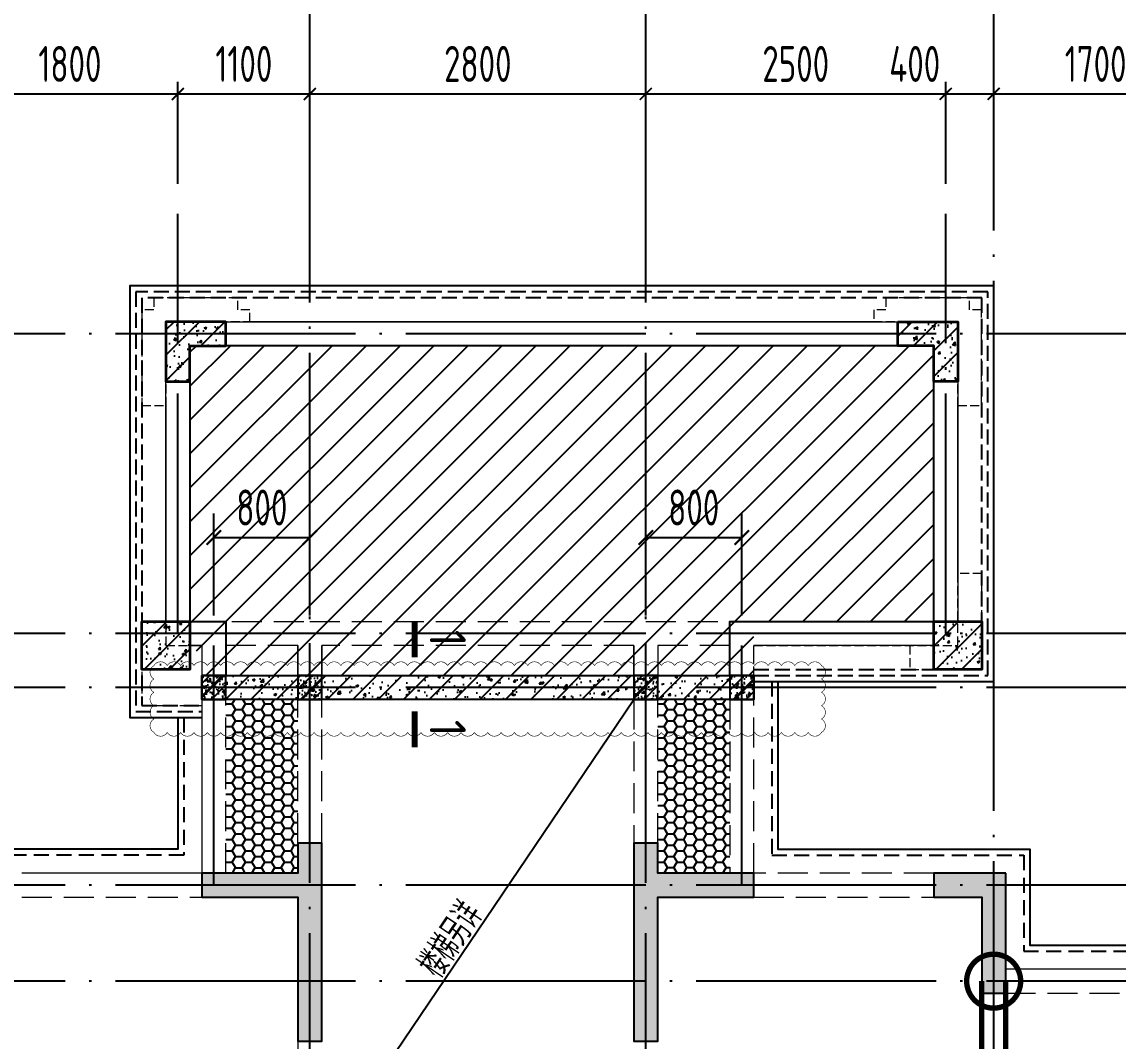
# Model space of a CAD drawing. Extents: x -812054 to 22247, y -644080 to 1003627.
# Drawn here: x -334957 to -325820, y -217760 to -209260 of the extents above; entities that cross this region are included whole.
import ezdxf

# ---------------------------------------------------------------- set-up
doc = ezdxf.new("R2010")
doc.units = 0
doc.header["$LTSCALE"] = 1000
for name, pattern in [('__DASH', [0.35, 0.25, -0.1]), ('DASH', [0.35, 0.25, -0.1]), ('DOTE', [2.42, 2, -0.2, 0.02, -0.2]), ('HIDDEN', [0.375, 0.25, -0.125])]:
    doc.linetypes.add(name, pattern=pattern)
doc.layers.get('0').update_dxf_attribs({"linetype": 'CONTINUOUS'})
doc.layers.get('DEFPOINTS').update_dxf_attribs({"linetype": 'CONTINUOUS'})
doc.layers.add('+公共字体', color=7, linetype='CONTINUOUS', lineweight=20)
doc.layers.add('平面-看线', color=45, linetype='CONTINUOUS', lineweight=15)
for name, color, linetype in [('A-AXIS', 1, 'CONTINUOUS'), ('A-DOTE', 10, 'DOTE'), ('HATCH', 8, 'CONTINUOUS'), ('ROOF', 183, 'CONTINUOUS'), ('S-B板填充', 251, 'CONTINUOUS'), ('S-B板边线', 2, 'CONTINUOUS'), ('S-B板配筋号', 7, 'CONTINUOUS'), ('S-C承台编号', 6, 'CONTINUOUS'), ('S-L主梁线', 4, 'DASH'), ('S-Q墙填充', 252, 'CONTINUOUS'), ('S-Q墙实线', 6, 'CONTINUOUS'), ('S-Q墙标注', 3, 'CONTINUOUS'), ('S-Y一般标注', 3, 'CONTINUOUS'), ('S-Z柱填充', 252, 'CONTINUOUS'), ('S-Z柱实线', 6, 'CONTINUOUS'), ('S-板正筋', 2, 'CONTINUOUS'), ('S-构造柱', 212, 'CONTINUOUS'), ('THICK', 6, 'CONTINUOUS'), ('看线', 251, 'CONTINUOUS')]:
    doc.layers.add(name, color=color, linetype=linetype)
doc.layers.add('审图修改', color=2, linetype='CONTINUOUS', plot=False)
doc.layers.add('配箍校核', color=34, linetype='CONTINUOUS', plot=False)
doc.styles.add('TSSD_DIMENSION', font='Tssdeng.shx', dxfattribs={"width": 0.7, "bigfont": 'tssdchn.shx'})
doc.styles.add('TSSD_Label', font='Tssdeng.shx', dxfattribs={"width": 0.7, "bigfont": 'hztxt.shx'})
doc.styles.add('TSSD_REIN', font='tssdeng.shx', dxfattribs={"width": 0.7, "height": 300, "bigfont": 'tssdchn.shx'})
doc.styles.add('结构文字', font='zstxt.shx', dxfattribs={"width": 0.7, "bigfont": 'zshz.shx'})
doc.dimstyles.new('STRUCK', dxfattribs={"dimtxt": 400, "dimasz": 121, "dimexe": 200, "dimexo": 150, "dimgap": 115, "dimtad": 1, "dimdec": 0, "dimdsep": 46, "dimtxsty": '结构文字', "dimblk": 'ARCHTICK', "dimcen": 400, "dimclrd": 3, "dimclre": 3, "dimclrt": 7, "dimadec": 0, "dimazin": 0, "dimtfac": 1, "dimtdec": 0, "dimtix": 1, "dimtmove": 2, "dimatfit": 3, "dimldrblk": '_DIMX', "dimfxl": 1, "dimtolj": 1, "dimtzin": 0, "dimarcsym": 0})
doc.dimstyles.new('TSSD_100_100', dxfattribs={"dimtxt": 300, "dimasz": 100, "dimexe": 100, "dimexo": 250, "dimgap": 100, "dimtad": 1, "dimdec": 0, "dimzin": 0, "dimdsep": 46, "dimtxsty": 'TSSD_DIMENSION', "dimblk": 'ARCHTICK', "dimcen": 0, "dimdle": 100, "dimclrt": 7, "dimadec": 0, "dimazin": 0, "dimtfac": 1, "dimtdec": 0, "dimtix": 1, "dimtmove": 2, "dimatfit": 3, "dimldrblk": 'ARCHTICK', "dimfxl": 1, "dimtolj": 1, "dimtzin": 0, "dimarcsym": 0})
pattern_1 = [(50, (46738.58, -83346.06), (215.17805, -18.82564), [22.5, -247.5]), (355, (46738.58, -83346.06), (-41.6254, 225.65764), [18, -198]), (100.4514, (46756.5, -83347.63), (173.55281, 206.83186), [19.12206, -210.34263]), (46.1842, (46738.58, -83286.06), (320.1723, -49.6557), [33.75, -371.25]), (96.6356, (46765.26, -83290.2), (280.3988, 292.23536), [28.6831, -315.5139]), (351.1842, (46738.58, -83286.06), (280.3986, 292.2356), [27, -297]), (21, (46768.58, -83301.06), (179.07212, -120.78567), [22.5, -247.5]), (326, (46768.58, -83301.06), (72.9946, 217.545), [18, -198]), (71.4514, (46783.5, -83311.13), (252.0668, 96.75915), [19.12206, -210.34263]), (37.5, (46738.58, -83346.06), (3.647957, 99.868156), [0, -195.6, 0, -201, 0, -198.75]), (7.5, (46738.58, -83346.06), (78.92086, 118.323514), [0, -114.6, 0, -191.1, 0, -75.75]), (327.5, (46671.68, -83346.06), (160.14673, -6.76646), [0, -75, 0, -234, 0, -310.5]), (317.5, (46641.68, -83346.06), (174.95585, 30.0315), [0, -97.5, 0, -155.4, 0, -220.5]), (45, (46738.58, -83346.06), (-106.06602, 106.06602), [])]

# ---------------------------------------------------------------- blocks, each defined once
blk = doc.blocks.new('_ArchTick')
at = {"color": 0, "linetype": 'ByBlock', "const_width": 0.15}
blk.add_lwpolyline([(-0.5, -0.5), (0.5, 0.5)], dxfattribs=at)
blk = doc.blocks.new('*D78')
at = {"layer": 'DEFPOINTS', "color": 0, "transparency": 16777216}
for p in [(40700, 22100), (39600, 21100), (40700, 21100)]:
    blk.add_point(p, dxfattribs=at)
at = {"layer": 'S-Y一般标注', "color": 0, "lineweight": -2, "transparency": 16777216}
for p, q in [((39600, 21350), (39600, 22200)), ((40700, 21350), (40700, 22200)), ((39500, 22100), (40800, 22100))]:
    blk.add_line(p, q, dxfattribs=at)
at = {"layer": 'S-Y一般标注', "color": 0, "lineweight": -2, "transparency": 16777216, "xscale": 100, "yscale": 100, "zscale": 100, "rotation": 180}
blk.add_blockref('_ArchTick', (39600, 22100), dxfattribs=at)
at = {"layer": 'S-Y一般标注', "color": 0, "lineweight": -2, "transparency": 16777216, "xscale": 100, "yscale": 100, "zscale": 100}
blk.add_blockref('_ArchTick', (40700, 22100), dxfattribs=at)
at = {"layer": 'S-Y一般标注', "color": 7, "transparency": 16777216, "insert": (40150, 22350), "char_height": 300, "attachment_point": 5, "style": 'TSSD_DIMENSION'}
blk.add_mtext('\\A1;1100', dxfattribs=at)
blk = doc.blocks.new('*D79')
at = {"layer": 'DEFPOINTS', "color": 0, "transparency": 16777216}
for p in [(43500, 22100), (40700, 21100), (43500, 21100)]:
    blk.add_point(p, dxfattribs=at)
at = {"layer": 'S-Y一般标注', "color": 0, "lineweight": -2, "transparency": 16777216}
for p, q in [((40700, 21350), (40700, 22200)), ((43500, 21350), (43500, 22200)), ((40600, 22100), (43600, 22100))]:
    blk.add_line(p, q, dxfattribs=at)
at = {"layer": 'S-Y一般标注', "color": 0, "lineweight": -2, "transparency": 16777216, "xscale": 100, "yscale": 100, "zscale": 100, "rotation": 180}
blk.add_blockref('_ArchTick', (40700, 22100), dxfattribs=at)
at = {"layer": 'S-Y一般标注', "color": 0, "lineweight": -2, "transparency": 16777216, "xscale": 100, "yscale": 100, "zscale": 100}
blk.add_blockref('_ArchTick', (43500, 22100), dxfattribs=at)
at = {"layer": 'S-Y一般标注', "color": 7, "transparency": 16777216, "insert": (42100, 22350), "char_height": 300, "attachment_point": 5, "style": 'TSSD_DIMENSION'}
blk.add_mtext('\\A1;2800', dxfattribs=at)
blk = doc.blocks.new('*D80')
at = {"layer": 'DEFPOINTS', "color": 0, "transparency": 16777216}
for p in [(46400, 22100), (46000, 21100), (46400, 21100)]:
    blk.add_point(p, dxfattribs=at)
at = {"layer": 'S-Y一般标注', "color": 0, "lineweight": -2, "transparency": 16777216}
for p, q in [((46000, 21350), (46000, 22200)), ((46400, 21350), (46400, 22200)), ((45900, 22100), (46500, 22100))]:
    blk.add_line(p, q, dxfattribs=at)
at = {"layer": 'S-Y一般标注', "color": 0, "lineweight": -2, "transparency": 16777216, "xscale": 100, "yscale": 100, "zscale": 100, "rotation": 180}
blk.add_blockref('_ArchTick', (46000, 22100), dxfattribs=at)
at = {"layer": 'S-Y一般标注', "color": 0, "lineweight": -2, "transparency": 16777216, "xscale": 100, "yscale": 100, "zscale": 100}
blk.add_blockref('_ArchTick', (46400, 22100), dxfattribs=at)
at = {"layer": 'S-Y一般标注', "color": 7, "transparency": 16777216, "insert": (45741.9, 22350), "char_height": 300, "attachment_point": 5, "style": 'TSSD_DIMENSION'}
blk.add_mtext('\\A1;400', dxfattribs=at)
blk = doc.blocks.new('*D81')
at = {"layer": 'DEFPOINTS', "color": 0, "transparency": 16777216}
for p in [(48100, 22100), (46400, 21100), (48100, 21100)]:
    blk.add_point(p, dxfattribs=at)
at = {"layer": 'S-Y一般标注', "color": 0, "lineweight": -2, "transparency": 16777216}
for p, q in [((46400, 21350), (46400, 22200)), ((48100, 21350), (48100, 22200)), ((46300, 22100), (48200, 22100))]:
    blk.add_line(p, q, dxfattribs=at)
at = {"layer": 'S-Y一般标注', "color": 0, "lineweight": -2, "transparency": 16777216, "xscale": 100, "yscale": 100, "zscale": 100, "rotation": 180}
blk.add_blockref('_ArchTick', (46400, 22100), dxfattribs=at)
at = {"layer": 'S-Y一般标注', "color": 0, "lineweight": -2, "transparency": 16777216, "xscale": 100, "yscale": 100, "zscale": 100}
blk.add_blockref('_ArchTick', (48100, 22100), dxfattribs=at)
at = {"layer": 'S-Y一般标注', "color": 7, "transparency": 16777216, "insert": (47250, 22350), "char_height": 300, "attachment_point": 5, "style": 'TSSD_DIMENSION'}
blk.add_mtext('\\A1;1700', dxfattribs=at)
blk = doc.blocks.new('*D100')
at = {"layer": 'DEFPOINTS', "color": 0, "transparency": 16777216}
for p in [(39600, 22100), (37800, 21100), (39600, 21100)]:
    blk.add_point(p, dxfattribs=at)
at = {"layer": 'S-Y一般标注', "color": 0, "lineweight": -2, "transparency": 16777216}
for p, q in [((37800, 21350), (37800, 22200)), ((39600, 21350), (39600, 22200)), ((37700, 22100), (39700, 22100))]:
    blk.add_line(p, q, dxfattribs=at)
at = {"layer": 'S-Y一般标注', "color": 0, "lineweight": -2, "transparency": 16777216, "xscale": 100, "yscale": 100, "zscale": 100, "rotation": 180}
blk.add_blockref('_ArchTick', (37800, 22100), dxfattribs=at)
at = {"layer": 'S-Y一般标注', "color": 0, "lineweight": -2, "transparency": 16777216, "xscale": 100, "yscale": 100, "zscale": 100}
blk.add_blockref('_ArchTick', (39600, 22100), dxfattribs=at)
at = {"layer": 'S-Y一般标注', "color": 7, "transparency": 16777216, "insert": (38700, 22350), "char_height": 300, "attachment_point": 5, "style": 'TSSD_DIMENSION'}
blk.add_mtext('\\A1;1800', dxfattribs=at)
blk = doc.blocks.new('*D101')
at = {"layer": 'DEFPOINTS', "color": 0, "transparency": 16777216}
for p in [(46000, 22100), (43500, 21100), (46000, 21100)]:
    blk.add_point(p, dxfattribs=at)
at = {"layer": 'S-Y一般标注', "color": 0, "lineweight": -2, "transparency": 16777216}
for p, q in [((43500, 21350), (43500, 22200)), ((46000, 21350), (46000, 22200)), ((43400, 22100), (46100, 22100))]:
    blk.add_line(p, q, dxfattribs=at)
at = {"layer": 'S-Y一般标注', "color": 0, "lineweight": -2, "transparency": 16777216, "xscale": 100, "yscale": 100, "zscale": 100, "rotation": 180}
blk.add_blockref('_ArchTick', (43500, 22100), dxfattribs=at)
at = {"layer": 'S-Y一般标注', "color": 0, "lineweight": -2, "transparency": 16777216, "xscale": 100, "yscale": 100, "zscale": 100}
blk.add_blockref('_ArchTick', (46000, 22100), dxfattribs=at)
at = {"layer": 'S-Y一般标注', "color": 7, "transparency": 16777216, "insert": (44750, 22350), "char_height": 300, "attachment_point": 5, "style": 'TSSD_DIMENSION'}
blk.add_mtext('\\A1;2500', dxfattribs=at)
blk = doc.blocks.new('20210729.03492876')
at = {"layer": 'ROOF', "ltscale": 0.8}
for points in [[(40100, 13200), (42100, 13200), (42100, 16500), (34900, 16500), (34900, 12900), (35500, 12900)], [(39900, 13250), (39900, 13700), (41600, 13700), (41600, 16000), (35400, 16000), (35400, 13700), (35700, 13700), (35700, 13250)]]:
    blk.add_lwpolyline(points, dxfattribs=at)
at = {"layer": 'ROOF', "linetype": '__DASH', "ltscale": 0.5}
for points in [[(40100, 13250), (42050, 13250), (42050, 16450), (34950, 16450), (34950, 12950), (35500, 12950)], [(40100, 13300), (42000, 13300), (42000, 16400), (35000, 16400), (35000, 13000), (35500, 13000)]]:
    blk.add_lwpolyline(points, dxfattribs=at)
at = {"layer": '平面-看线', "linetype": 'DASH', "ltscale": 0.3}
for points in [[(40100, 13250), (40100, 13500), (41400, 13500), (41400, 13300), (42000, 13300), (42000, 14100), (41800, 14100), (41800, 15500), (41999.7, 15500), (41999.7, 16300), (41899.7, 16300), (41899.7, 16400), (41609.7, 16400), (41609.7, 16400), (41489.7, 16400), (41489.7, 16400), (41199.7, 16400), (41199.7, 16300), (41099.7, 16300), (41099.7, 16200), (35900.3, 16200), (35900.3, 16300), (35800.3, 16300), (35800.3, 16400), (35510.3, 16400), (35510.3, 16400), (35390.3, 16400), (35390.3, 16400), (35100.3, 16400), (35100.3, 16300), (35000.3, 16300), (35000.3, 15500), (35200, 15500), (35200, 13700), (35000, 13700), (35000, 13000), (35500, 13000)], [(40100, 13250), (40100, 13500), (41800, 13500), (41800, 16200), (35200, 16200), (35200, 13500), (35500, 13500), (35500, 13250)]]:
    blk.add_lwpolyline(points, dxfattribs=at)
at = {"layer": '看线', "color": 201, "linetype": 'HIDDEN', "ltscale": 0.5}
for points in [[(40250, 13200), (40250, 11750), (42350, 11750), (42350, 10950), (48750, 10950), (48750, 9950), (50550, 9950), (50550, 1550), (47600, 1550)], [(35350, 12900), (35350, 11750), (33250, 11750), (33250, 10950), (26850, 10950), (26850, 10950), (25300, 10950)]]:
    blk.add_lwpolyline(points, dxfattribs=at)
at = {"layer": '看线', "color": 201}
for points in [[(40300, 13200), (40300, 11800), (42400, 11800), (42400, 11000), (48800, 11000), (48800, 10000), (50600, 10000), (50600, 1500), (47750, 1500)], [(35300, 12900), (35300, 11800), (33200, 11800), (33200, 11000), (26800, 11000), (26800, 11000), (25300, 11000)]]:
    blk.add_lwpolyline(points, dxfattribs=at)
blk = doc.blocks.new('20210803.22403995')
at = {"layer": '+公共字体', "color": 2, "const_width": 45}
blk.add_lwpolyline([(-822438.2, -168386.5, 1), (-822438.2, -167936.5, 1), (-822438.2, -168386.5, -1)], format="xyb", dxfattribs=at)
blk = doc.blocks.new('20210807.15313138')
at = {"layer": 'S-Q墙填充'}
h = blk.add_hatch(color=252, dxfattribs=at)
h.dxf.hatch_style = 1
h.paths.add_polyline_path([(97215.6, 67839.5), (97215.6, 68189.5), (97015.6, 68189.5), (97015.6, 67939.5), (96215.5, 67939.5), (96215.5, 67739.5), (97015.6, 67739.5), (97015.6, 66539.5), (97215.6, 66539.5)])
h = blk.add_hatch(color=252, dxfattribs=at)
h.dxf.hatch_style = 1
h.paths.add_polyline_path([(99815.6, 67839.5), (99815.6, 66539.5), (100015.6, 66539.5), (100015.6, 67739.5), (100815.2, 67739.5), (100815.2, 67939.5), (100015.6, 67939.5), (100015.6, 68189.5), (99815.6, 68189.5)])
h = blk.add_hatch(color=252, dxfattribs=at)
h.dxf.hatch_style = 1
h.paths.add_polyline_path([(102915.6, 67939.5), (102315.7, 67939.5), (102315.7, 67739.5), (102715.6, 67739.5), (102715.6, 66939.5), (102915.6, 66939.5)])
at = {"layer": 'S-Z柱填充'}
h = blk.add_hatch(dxfattribs=at)
h.set_pattern_fill('ARMORED', color=256, scale=30, style=0)
h.set_pattern_definition(pattern_1)
h.paths.add_polyline_path([(96415.7, 72539.5), (95915.7, 72539.5), (95915.7, 72039.5), (96115.7, 72039.5), (96115.7, 72339.5), (96415.7, 72339.5)])
h = blk.add_hatch(dxfattribs=at)
h.set_pattern_fill('ARMORED', color=256, scale=30, style=0)
h.set_pattern_definition(pattern_1)
h.paths.add_polyline_path([(102015.6, 72539.5), (102515.6, 72539.5), (102515.6, 72039.5), (102315.6, 72039.5), (102315.6, 72339.5), (102015.6, 72339.5)])
h = blk.add_hatch(dxfattribs=at)
h.set_pattern_fill('ARMORED', color=256, scale=30, style=0)
h.set_pattern_definition([(50, (-309692.94, 38050.78), (215.178055, -18.82564), [22.5, -247.5]), (355, (-309692.94, 38050.78), (-41.6254, 225.65764), [18, -198]), (100.4514, (-309675.01, 38049.21), (173.55281, 206.83186), [19.12206, -210.34263]), (46.1842, (-309692.94, 38110.78), (320.17231, -49.6557), [33.75, -371.25]), (96.6356, (-309666.26, 38106.64), (280.3988, 292.23536), [28.68309, -315.5139]), (351.1842, (-309692.94, 38110.78), (280.39858, 292.23558), [27, -297]), (21, (-309662.94, 38095.78), (179.072116, -120.78567), [22.5, -247.5]), (326, (-309662.94, 38095.78), (72.9946, 217.54501), [18, -198]), (71.4514, (-309648.02, 38085.71), (252.06679, 96.75915), [19.12206, -210.34263]), (37.5, (-309692.945, 38050.78), (3.647957, 99.868156), [0, -195.6, 0, -201, 0, -198.75]), (7.5, (-309692.94, 38050.78), (78.92086, 118.323514), [0, -114.6, 0, -191.1, 0, -75.75]), (327.5, (-309759.845, 38050.78), (160.146731, -6.766462), [0, -75, 0, -234, 0, -310.5]), (317.5, (-309789.84, 38050.78), (174.95585, 30.031495), [0, -97.5, 0, -155.4, 0, -220.5]), (45, (-309692.94, 38050.78), (-106.066017, 106.066017), [])])
h.paths.add_polyline_path([(95715.6, 70039.5), (96115.6, 70039.5), (96115.6, 69639.5), (95715.6, 69639.5)])
h = blk.add_hatch(dxfattribs=at)
h.set_pattern_fill('ARMORED', color=256, scale=30, style=0)
h.set_pattern_definition([(50, (-310092.94, 38050.78), (215.178055, -18.82564), [22.5, -247.5]), (355, (-310092.94, 38050.78), (-41.6254, 225.65764), [18, -198]), (100.4514, (-310075.01, 38049.2), (173.55281, 206.83186), [19.12206, -210.34263]), (46.1842, (-310092.94, 38110.78), (320.17231, -49.6557), [33.75, -371.25]), (96.6356, (-310066.26, 38106.64), (280.3988, 292.23536), [28.68309, -315.5139]), (351.1842, (-310092.94, 38110.78), (280.39858, 292.23558), [27, -297]), (21, (-310062.94, 38095.78), (179.072116, -120.78567), [22.5, -247.5]), (326, (-310062.94, 38095.78), (72.9946, 217.54501), [18, -198]), (71.4514, (-310048.02, 38085.71), (252.06679, 96.75915), [19.12206, -210.34263]), (37.5, (-310092.945, 38050.78), (3.647957, 99.868156), [0, -195.6, 0, -201, 0, -198.75]), (7.5, (-310092.94, 38050.78), (78.92086, 118.323514), [0, -114.6, 0, -191.1, 0, -75.75]), (327.5, (-310159.845, 38050.78), (160.146731, -6.766462), [0, -75, 0, -234, 0, -310.5]), (317.5, (-310189.84, 38050.78), (174.95585, 30.031495), [0, -97.5, 0, -155.4, 0, -220.5]), (45, (-310092.94, 38050.78), (-106.066017, 106.066017), [])])
h.paths.add_polyline_path([(102315.6, 70039.5), (102715.6, 70039.5), (102715.6, 69639.5), (102315.6, 69639.5)])
at = {"layer": 'S-L主梁线', "linetype": 'ByBlock', "lineweight": 18}
for p, q in [((96315.6, 72539.5), (102015.6, 72539.5)), ((95915.6, 70039.5), (95915.6, 72139.5)), ((102515.6, 72039.5), (102515.6, 70039.5)), ((96215.8, 69839.5), (96215.8, 67939.5)), ((102315.6, 69839.5), (100816.1, 69839.6)), ((96215.6, 69589.5), (96215.9, 69589.5)), ((96415.9, 69589.5), (97016.2, 69589.5)), ((97216.2, 69589.5), (99815.6, 69589.5)), ((100015.6, 69589.5), (100616.1, 69589.5)), ((96215.5, 67939.5), (94715.6, 67939.5)), ((104515.6, 67139.5), (102915.6, 67139.5))]:
    blk.add_line(p, q, dxfattribs=at)
at = {"layer": 'S-L主梁线', "linetype": 'DASH', "lineweight": 18}
for p, q in [((102015.6, 72339.5), (96315.6, 72339.5)), ((96115.6, 72139.5), (96115.6, 70039.5)), ((102315.6, 70039.5), (102315.6, 72039.5)), ((96115.6, 70039.7), (97116.3, 70039.7)), ((97116.3, 70039.7), (99915.6, 70039.7)), ((99915.7, 70039.7), (100716.1, 70039.6)), ((100716.1, 70039.6), (102315.6, 70039.5)), ((96215.8, 69839.7), (96115.6, 69839.7)), ((96415.8, 69489.5), (96415.8, 69839.7)), ((96415.8, 69839.7), (96415.9, 69589.5)), ((97016.3, 69839.7), (96415.8, 69839.7)), ((97016.3, 69839.7), (97016.2, 69589.5)), ((97016.2, 69589.5), (97016.3, 69839.7)), ((97216.2, 69589.5), (97216.3, 69839.7)), ((97216.3, 69839.7), (97216.2, 69589.5)), ((99815.6, 69839.7), (97216.3, 69839.7)), ((99815.6, 69839.7), (99815.6, 69589.5)), ((99815.6, 69589.5), (99815.6, 69839.7)), ((100015.6, 69839.7), (100015.6, 69589.5)), ((100015.6, 69839.7), (100015.6, 69589.5)), ((100616.1, 69839.6), (100015.6, 69839.7)), ((100616.1, 69839.6), (100616.1, 69589.5)), ((100616.1, 69589.5), (100616.1, 69839.6)), ((100815.8, 67939.5), (100816.1, 69839.6)), ((97016.1, 69389.5), (96415.7, 69389.5)), ((96415.8, 67939.5), (96415.8, 69389.5)), ((97015.6, 68189.5), (97016, 69389.5)), ((97215.8, 68189.5), (97216.2, 69389.5)), ((99815.6, 69389.5), (97216.1, 69389.5)), ((99815.6, 69389.5), (99815.5, 68189.5)), ((100615.9, 69389.5), (100015.6, 69389.5)), ((100015.6, 68189.5), (100016, 69389.5)), ((100616, 69389.5), (100615.8, 67939.5)), ((102315.7, 67939.5), (100815.8, 67939.5)), ((94715.6, 67739.5), (96215.5, 67739.5)), ((100815.2, 67739.5), (102315.7, 67739.5)), ((102915.6, 66939.5), (104415.6, 66939.5)), ((97015.6, 66539.5), (97015.6, 65839.8)), ((100015.6, 65839.8), (100015.6, 66539.5))]:
    blk.add_line(p, q, dxfattribs=at)
at = {"layer": 'S-Q墙实线'}
blk.add_lwpolyline([(97215.6, 67839.5), (97215.6, 68189.5), (97015.6, 68189.5), (97015.6, 67939.5), (96215.5, 67939.5), (96215.5, 67739.5), (97015.6, 67739.5), (97015.6, 66539.5), (97215.6, 66539.5), (97215.6, 67839.5)], dxfattribs=at)
for points in [[(99815.6, 67839.5), (99815.6, 66539.5), (100015.6, 66539.5), (100015.6, 67739.5), (100815.2, 67739.5), (100815.2, 67939.5), (100015.6, 67939.5), (100015.6, 68189.5), (99815.6, 68189.5)], [(102915.6, 67939.5), (102315.7, 67939.5), (102315.7, 67739.5), (102715.6, 67739.5), (102715.6, 66939.5), (102915.6, 66939.5)]]:
    blk.add_lwpolyline(points, close=True, dxfattribs=at)
at = {"layer": 'S-Z柱实线', "lineweight": 35}
for points in [[(96415.7, 72539.5), (95915.7, 72539.5), (95915.7, 72039.5), (96115.7, 72039.5), (96115.7, 72339.5), (96415.7, 72339.5), (96415.7, 72539.5)], [(102015.6, 72539.5), (102515.6, 72539.5), (102515.6, 72039.5), (102315.6, 72039.5), (102315.6, 72339.5), (102015.6, 72339.5), (102015.6, 72539.5)]]:
    blk.add_lwpolyline(points, dxfattribs=at)
for points in [[(95715.6, 70039.5), (96115.6, 70039.5), (96115.6, 69639.5), (95715.6, 69639.5)], [(102315.6, 70039.5), (102715.6, 70039.5), (102715.6, 69639.5), (102315.6, 69639.5)]]:
    blk.add_lwpolyline(points, close=True, dxfattribs=at)
blk = doc.blocks.new('20210730.02141516')
at = {"layer": 'S-构造柱'}
h = blk.add_hatch(dxfattribs=at)
h.set_pattern_fill('ARMORED', color=256, scale=15, angle=-90, style=0)
h.set_pattern_definition([(320, (-154189.41, 3278673.45), (-9.4128202, -107.5890274), [11.25, -123.75]), (265, (-154189.41, 3278673.45), (112.82882, 20.8127), [9, -99]), (10.4514, (-154190.19, 3278664.49), (103.4159313, -86.7764073), [9.5610285, -105.1713168]), (316.1842, (-154159.41, 3278673.45), (-24.827852, -160.0861573), [16.875, -185.625]), (6.6356, (-154161.48, 3278660.11), (146.117681, -140.199406), [14.341543, -157.75695]), (261.1842, (-154159.41, 3278673.45), (146.11779, -140.199292), [13.5, -148.5]), (291, (-154166.91, 3278658.45), (-60.3928336, -89.5360578), [11.25, -123.75]), (236, (-154166.91, 3278658.45), (108.7725068, -36.4972998), [9, -99]), (341.4514, (-154171.94, 3278650.99), (48.3795745, -126.0333943), [9.5610285, -105.1713168]), (307.5, (-154189.41, 3278673.454), (49.93407807, -1.8239783), [0, -97.8, 0, -100.5, 0, -99.375]), (277.5, (-154189.41, 3278673.454), (59.1617568, -39.4604306), [0, -57.3, 0, -95.55, 0, -37.875]), (237.5, (-154189.41, 3278706.904), (-3.38323076, -80.07336543), [0, -37.5, 0, -117, 0, -155.25]), (227.5, (-154189.41, 3278721.904), (15.0157473, -87.4779254), [0, -48.75, 0, -77.7, 0, -110.25]), (315, (-154189.41, 3278673.454), (53.0330086, 53.0330086), [])])
h.paths.add_polyline_path([(200, 200), (200, 0), (0, 0), (0, 200)])
blk.add_lwpolyline([(200, 200), (200, 0), (0, 0), (0, 200)], close=True, dxfattribs=at)
blk = doc.blocks.new('20210809.18285270')
at = {"layer": 'ROOF', "xscale": -1, "rotation": 4.61764226855621e-08}
for p in [(35500, 12550.2), (36300, 12550.2), (39100, 12550.2), (39900, 12550.2)]:
    blk.add_blockref('20210730.02141516', p, dxfattribs=at)
blk = doc.blocks.new('*D1312')
at = {"layer": 'DEFPOINTS', "color": 0, "transparency": 16777216}
for p in [(-332556.5, -213560.1), (-333356.5, -214360.1), (-332556.5, -214360.1)]:
    blk.add_point(p, dxfattribs=at)
at = {"layer": 'S-Q墙标注', "color": 3, "lineweight": -2, "transparency": 16777216}
for p, q in [((-333356.5, -214210.1), (-333356.5, -213360.1)), ((-332556.5, -214210.1), (-332556.5, -213360.1)), ((-333356.5, -213560.1), (-332556.5, -213560.1))]:
    blk.add_line(p, q, dxfattribs=at)
at = {"layer": 'S-Q墙标注', "color": 3, "lineweight": -2, "transparency": 16777216, "xscale": 121, "yscale": 121, "zscale": 121, "rotation": 180}
blk.add_blockref('_ArchTick', (-333356.5, -213560.1), dxfattribs=at)
at = {"layer": 'S-Q墙标注', "color": 3, "lineweight": -2, "transparency": 16777216, "xscale": 121, "yscale": 121, "zscale": 121}
blk.add_blockref('_ArchTick', (-332556.5, -213560.1), dxfattribs=at)
at = {"layer": 'S-Q墙标注', "color": 7, "transparency": 16777216, "insert": (-332956.5, -213310.1), "char_height": 300, "attachment_point": 5, "style": 'TSSD_REIN'}
blk.add_mtext('\\A1;800', dxfattribs=at)
blk = doc.blocks.new('_DIMX')
blk.add_line((-150, 0), (150, 0))
at = {"const_width": 50}
blk.add_lwpolyline([(-70, -70), (70, 70)], dxfattribs=at)
blk = doc.blocks.new('*D1313')
at = {"layer": 'DEFPOINTS', "color": 0, "transparency": 16777216}
for p in [(-328956.5, -213560.1), (-329756.5, -214360.1), (-328956.5, -214360.1)]:
    blk.add_point(p, dxfattribs=at)
at = {"layer": 'S-Q墙标注', "color": 3, "lineweight": -2, "transparency": 16777216}
for p, q in [((-329756.5, -214210.1), (-329756.5, -213360.1)), ((-328956.5, -214210.1), (-328956.5, -213360.1)), ((-329756.5, -213560.1), (-328956.5, -213560.1))]:
    blk.add_line(p, q, dxfattribs=at)
at = {"layer": 'S-Q墙标注', "color": 3, "lineweight": -2, "transparency": 16777216, "xscale": 121, "yscale": 121, "zscale": 121, "rotation": 180}
blk.add_blockref('_ArchTick', (-329756.5, -213560.1), dxfattribs=at)
at = {"layer": 'S-Q墙标注', "color": 3, "lineweight": -2, "transparency": 16777216, "xscale": 121, "yscale": 121, "zscale": 121}
blk.add_blockref('_ArchTick', (-328956.5, -213560.1), dxfattribs=at)
at = {"layer": 'S-Q墙标注', "color": 7, "transparency": 16777216, "insert": (-329356.5, -213310.1), "char_height": 300, "attachment_point": 5, "style": 'TSSD_REIN'}
blk.add_mtext('\\A1;800', dxfattribs=at)
blk = doc.blocks.new('20210726.16350016')
at = {"layer": 'A-AXIS'}
for p, q in [((40700, 21100), (40700, 23900)), ((43500, 21100), (43500, 23900)), ((46400, 21100), (46400, 23900))]:
    blk.add_line(p, q, dxfattribs=at)
at = {"layer": 'A-DOTE'}
for p, q in [((39600, 17600), (39600, 21100)), ((40700, 13100.3), (40700, 21100)), ((43500, 13100.3), (43500, 21100)), ((46000, 17600), (46000, 21100)), ((46400, 13700), (46400, 21100)), ((55600, 20100), (3600, 20100)), ((55600, 17600), (3600, 17600)), ((39900, 15500), (39900, 17600)), ((44300, 15500), (44300, 17600)), ((55600, 17150), (3600, 17150)), ((55600, 15500), (3600, 15500)), ((55600, 14700), (3600, 14700))]:
    blk.add_line(p, q, dxfattribs=at)
at = {"layer": 'S-Y一般标注'}
for base, p1, p2, picture, middle in [((39600, 22100), (37800, 21100), (39600, 21100), '*D100', (38700, 22350)), ((40700, 22100), (39600, 21100), (40700, 21100), '*D78', (40150, 22350)), ((43500, 22100), (40700, 21100), (43500, 21100), '*D79', (42100, 22350)), ((46000, 22100), (43500, 21100), (46000, 21100), '*D101', (44750, 22350)), ((48100, 22100), (46400, 21100), (48100, 21100), '*D81', (47250, 22350))]:
    dim = blk.add_linear_dim(base=base, p1=p1, p2=p2, dimstyle='TSSD_100_100', dxfattribs=at)
    dim.commit()
    dim.dimension.update_dxf_attribs({"geometry": picture, "text_midpoint": middle})
dim = blk.add_linear_dim(base=(46400, 22100), p1=(46000, 21100), p2=(46400, 21100), dimstyle='TSSD_100_100', dxfattribs=at)
dim.commit()
dim.dimension.update_dxf_attribs({"geometry": '*D80', "text_midpoint": (45741.9, 22350), "dimtype": 160})

msp = doc.modelspace()

# ---------------------------------------------------------------- hatches: boundary and pattern name
at = {"layer": 'HATCH'}
h = msp.add_hatch(dxfattribs=at)
h.set_pattern_fill('ARMORED', color=252, scale=30, style=0)
h.set_pattern_definition([(50, (-205694.95, -500790.7), (215.17805, -18.82564), [22.5, -247.5]), (355, (-205694.95, -500790.7), (-41.6254, 225.65764), [18, -198]), (100.4514, (-205677.01, -500792.28), (173.55281, 206.83186), [19.12206, -210.34263]), (46.1842, (-205694.95, -500730.7), (320.17231, -49.6557), [33.75, -371.25]), (96.6356, (-205668.26, -500734.85), (280.3988, 292.23536), [28.6831, -315.5139]), (351.1842, (-205694.95, -500730.7), (280.3986, 292.23558), [27, -297]), (21, (-205664.95, -500745.7), (179.07212, -120.78567), [22.5, -247.5]), (326, (-205664.95, -500745.7), (72.9946, 217.54501), [18, -198]), (71.4514, (-205650.02, -500755.77), (252.06679, 96.75915), [19.12206, -210.34263]), (37.5, (-205694.946, -500790.71), (3.647957, 99.868156), [0, -195.6, 0, -201, 0, -198.75]), (7.5, (-205694.95, -500790.71), (78.92086, 118.323514), [0, -114.6, 0, -191.1, 0, -75.75]), (327.5, (-205761.846, -500790.71), (160.14673, -6.766462), [0, -75, 0, -234, 0, -310.5]), (317.5, (-205791.85, -500790.71), (174.95585, 30.031495), [0, -97.5, 0, -155.4, 0, -220.5]), (45, (-205694.95, -500790.71), (-106.06602, 106.06602), [])])
h.paths.add_polyline_path([(-333456.24, -214710.2), (-328856.06, -214710.18), (-328856.06, -214910.09), (-333456.24, -214910.11)])
at = {"layer": 'S-B板填充'}
h = msp.add_hatch(dxfattribs=at)
h.set_pattern_fill('METAL', color=256, scale=50, style=0)
h.set_pattern_definition([(45, (-270922.54, -366603.97), (-141.42136, 141.42136), [])])
edge = h.paths.add_edge_path()
edge.add_line((-328856.48, -214710.17), (-333456.26, -214710.1))
edge.add_line((-333456.26, -214710.1), (-333556.47, -214260.1))
edge.add_line((-333556.47, -214260.1), (-333556.47, -214260.1))
edge.add_line((-333556.47, -214260.1), (-333556.47, -211960.1))
edge.add_line((-333556.47, -211960.1), (-327356.48, -211960.1))
edge.add_line((-327356.48, -211960.1), (-327356.47, -214260.1))
edge.add_line((-327356.47, -214260.1), (-328856.49, -214260.07))
edge.add_line((-328856.49, -214260.07), (-328856.48, -214710.1))
at = {"layer": 'S-B板填充', "linetype": 'ByBlock'}
h = msp.add_hatch(dxfattribs=at)
h.set_pattern_fill('HONEY', color=252, scale=17.142857, style=0)
h.set_pattern_definition([(0, (-277577.196, -398496.37), (81.642857, 47.136514), [54.42857, -108.857143]), (120, (-277577.196, -398496.37), (-81.642847, 47.136531), [54.42857, -108.857143]), (60, (-277577.196, -398496.37), (1e-05, 94.273045), [-108.857143, 54.42857])])
h.paths.add_polyline_path([(-333255.96, -216359.97), (-332655.82, -216359.97), (-332655.96, -214910), (-333255.96, -214910)])
h = msp.add_hatch(dxfattribs=at)
h.set_pattern_fill('HONEY', color=252, scale=17.142857, style=0)
h.set_pattern_definition([(0, (-273977.386, -398496.235), (81.642857, 47.136514), [54.42857, -108.857143]), (120, (-273977.386, -398496.235), (-81.642847, 47.136531), [54.42857, -108.857143]), (60, (-273977.386, -398496.235), (1e-05, 94.273045), [-108.857143, 54.42857])])
h.paths.add_polyline_path([(-329656.15, -216359.83), (-329056.01, -216359.83), (-329056.02, -214910.09), (-329656.21, -214910.01)])

# ---------------------------------------------------------------- linework, layer by layer
at = {"layer": 'S-B板边线'}
msp.add_lwpolyline([(-333456.24, -214710.2), (-328856.06, -214710.18), (-328856.06, -214910.09), (-333456.24, -214910.11)], close=True, dxfattribs=at)
at = {"layer": 'S-B板配筋号', "color": 1}
msp.add_lwpolyline([(-332456.03, -218761.59), (-329856.52, -214911.86)], dxfattribs=at)
at = {"layer": 'S-板正筋', "color": 5, "linetype": 'DASH', "const_width": 42.86}
for points in [[(-326956.49, -217260.1), (-326956.48, -218360.1)], [(-326756.49, -217260.1), (-326756.48, -218360.1)]]:
    msp.add_lwpolyline(points, dxfattribs=at)
at = {"layer": 'THICK', "const_width": 50}
for points in [[(-331681.87, -214559.34), (-331681.87, -214259.34)], [(-331681.87, -215009.94), (-331681.87, -215309.94)]]:
    msp.add_lwpolyline(points, dxfattribs=at)
at = {"layer": '审图修改', "const_width": 5}
msp.add_lwpolyline([(-333856.44, -214628.63, -0.5773503), (-333745.14, -214628.63, -0.5773503), (-333633.84, -214628.63, -0.5773503), (-333522.54, -214628.63, -0.5773503), (-333411.24, -214628.63, -0.5773503), (-333299.93, -214628.63, -0.5773503), (-333188.63, -214628.63, -0.5773503), (-333077.33, -214628.63, -0.5773503), (-332966.03, -214628.63, -0.5773503), (-332854.73, -214628.63, -0.5773503), (-332743.43, -214628.63, -0.5773503), (-332632.13, -214628.63, -0.5773503), (-332520.83, -214628.63, -0.5773503), (-332409.53, -214628.63, -0.5773503), (-332298.23, -214628.63, -0.5773503), (-332186.93, -214628.63, -0.5773503), (-332075.63, -214628.63, -0.5773503), (-331964.33, -214628.63, -0.5773503), (-331853.02, -214628.63, -0.5773503), (-331741.72, -214628.63, -0.5773503), (-331630.42, -214628.63, -0.5773503), (-331519.12, -214628.63, -0.5773503), (-331407.82, -214628.63, -0.5773503), (-331296.52, -214628.63, -0.5773503), (-331185.22, -214628.63, -0.5773503), (-331073.92, -214628.63, -0.5773503), (-330962.62, -214628.63, -0.5773503), (-330851.32, -214628.63, -0.5773503), (-330740.02, -214628.63, -0.5773503), (-330628.72, -214628.63, -0.5773503), (-330517.41, -214628.63, -0.5773503), (-330406.11, -214628.63, -0.5773503), (-330294.81, -214628.63, -0.5773503), (-330183.51, -214628.63, -0.5773503), (-330072.21, -214628.63, -0.5773503), (-329960.91, -214628.63, -0.5773503), (-329849.61, -214628.63, -0.5773503), (-329738.31, -214628.63, -0.5773503), (-329627.01, -214628.63, -0.5773503), (-329515.71, -214628.63, -0.5773503), (-329404.41, -214628.63, -0.5773503), (-329293.11, -214628.63, -0.5773503), (-329181.8, -214628.63, -0.5773503), (-329070.5, -214628.63, -0.5773503), (-328959.2, -214628.63, -0.5773503), (-328847.9, -214628.63, -0.5773503), (-328736.6, -214628.63, -0.5773503), (-328625.3, -214628.63, -0.5773503), (-328514, -214628.63, -0.5773503), (-328402.7, -214628.63, -0.5773503), (-328291.4, -214628.63, -0.5773503), (-328291.4, -214739.93, -0.5773503), (-328291.4, -214851.23, -0.5773503), (-328291.4, -214962.53, -0.5773503), (-328291.4, -215073.83, -0.5773503), (-328291.4, -215185.14, -0.5773503), (-328402.7, -215185.14, -0.5773503), (-328514, -215185.14, -0.5773503), (-328625.3, -215185.14, -0.5773503), (-328736.6, -215185.14, -0.5773503), (-328847.9, -215185.14, -0.5773503), (-328959.2, -215185.14, -0.5773503), (-329070.5, -215185.14, -0.5773503), (-329181.8, -215185.14, -0.5773503), (-329293.11, -215185.14, -0.5773503), (-329404.41, -215185.14, -0.5773503), (-329515.71, -215185.14, -0.5773503), (-329627.01, -215185.14, -0.5773503), (-329738.31, -215185.14, -0.5773503), (-329849.61, -215185.14, -0.5773503), (-329960.91, -215185.14, -0.5773503), (-330072.21, -215185.14, -0.5773503), (-330183.51, -215185.14, -0.5773503), (-330294.81, -215185.14, -0.5773503), (-330406.11, -215185.14, -0.5773503), (-330517.41, -215185.14, -0.5773503), (-330628.72, -215185.14, -0.5773503), (-330740.02, -215185.14, -0.5773503), (-330851.32, -215185.14, -0.5773503), (-330962.62, -215185.14, -0.5773503), (-331073.92, -215185.14, -0.5773503), (-331185.22, -215185.14, -0.5773503), (-331296.52, -215185.14, -0.5773503), (-331407.82, -215185.14, -0.5773503), (-331519.12, -215185.14, -0.5773503), (-331630.42, -215185.14, -0.5773503), (-331741.72, -215185.14, -0.5773503), (-331853.02, -215185.14, -0.5773503), (-331964.33, -215185.14, -0.5773503), (-332075.63, -215185.14, -0.5773503), (-332186.93, -215185.14, -0.5773503), (-332298.23, -215185.14, -0.5773503), (-332409.53, -215185.14, -0.5773503), (-332520.83, -215185.14, -0.5773503), (-332632.13, -215185.14, -0.5773503), (-332743.43, -215185.14, -0.5773503), (-332854.73, -215185.14, -0.5773503), (-332966.03, -215185.14, -0.5773503), (-333077.33, -215185.14, -0.5773503), (-333188.63, -215185.14, -0.5773503), (-333299.93, -215185.14, -0.5773503), (-333411.24, -215185.14, -0.5773503), (-333522.54, -215185.14, -0.5773503), (-333633.84, -215185.14, -0.5773503), (-333745.14, -215185.14, -0.5773503), (-333856.44, -215185.14, -0.5773503), (-333856.44, -215073.83, -0.5773503), (-333856.44, -214962.53, -0.5773503), (-333856.44, -214851.23, -0.5773503), (-333856.44, -214739.93, -0.5773503), (-333856.44, -214628.63, -0.5773503), (-333856.44, -214628.63, -0.5773503)], format="xyb", dxfattribs=at)

# ---------------------------------------------------------------- block references
msp.add_blockref('20210729.03492876', (-368956.48, -227960.1))
at = {"layer": 'A-DOTE'}
msp.add_blockref('20210726.16350016', (-373256.48, -231960.15), dxfattribs=at)
at = {"layer": 'S-C承台编号'}
msp.add_blockref('20210803.22403995', (495581.66, -49098.57), dxfattribs=at)
at = {"layer": 'S-Q墙填充'}
msp.add_blockref('20210807.15313138', (-429672.12, -284299.65), dxfattribs=at)
at = {"layer": '配箍校核'}
msp.add_blockref('20210809.18285270', (-368756.49, -227460.27), dxfattribs=at)

# ---------------------------------------------------------------- texts
at = {"layer": 'S-B板配筋号', "color": 1, "style": 'TSSD_REIN', "width": 0.7}
msp.add_text('楼梯另详', height=250, rotation=55.970982, dxfattribs=at).set_placement((-331466.34, -217255.46))
at = {"layer": 'THICK', "style": 'TSSD_Label'}
for p in [(-331556.87, -214328.57), (-331556.87, -215079.17)]:
    msp.add_text('1', height=300, rotation=270, dxfattribs=at).set_placement(p)

# ---------------------------------------------------------------- dimensions: what is measured, and where the dimension line sits
at = {"layer": 'S-Q墙标注'}
for base, p1, p2, picture, middle in [((-332556.48, -213560.1), (-333356.48, -214360.1), (-332556.48, -214360.1), '*D1312', (-332956.48, -213310.1)), ((-328956.48, -213560.1), (-329756.48, -214360.1), (-328956.48, -214360.1), '*D1313', (-329356.48, -213310.1))]:
    dim = msp.add_linear_dim(base=base, p1=p1, p2=p2, dimstyle='STRUCK', override={"dimtxt": 300, "dimgap": 100, "dimtxsty": 'TSSD_REIN'}, dxfattribs=at)
    dim.commit()
    dim.dimension.update_dxf_attribs({"geometry": picture, "text_midpoint": middle})

doc.saveas('drawing.dxf')
